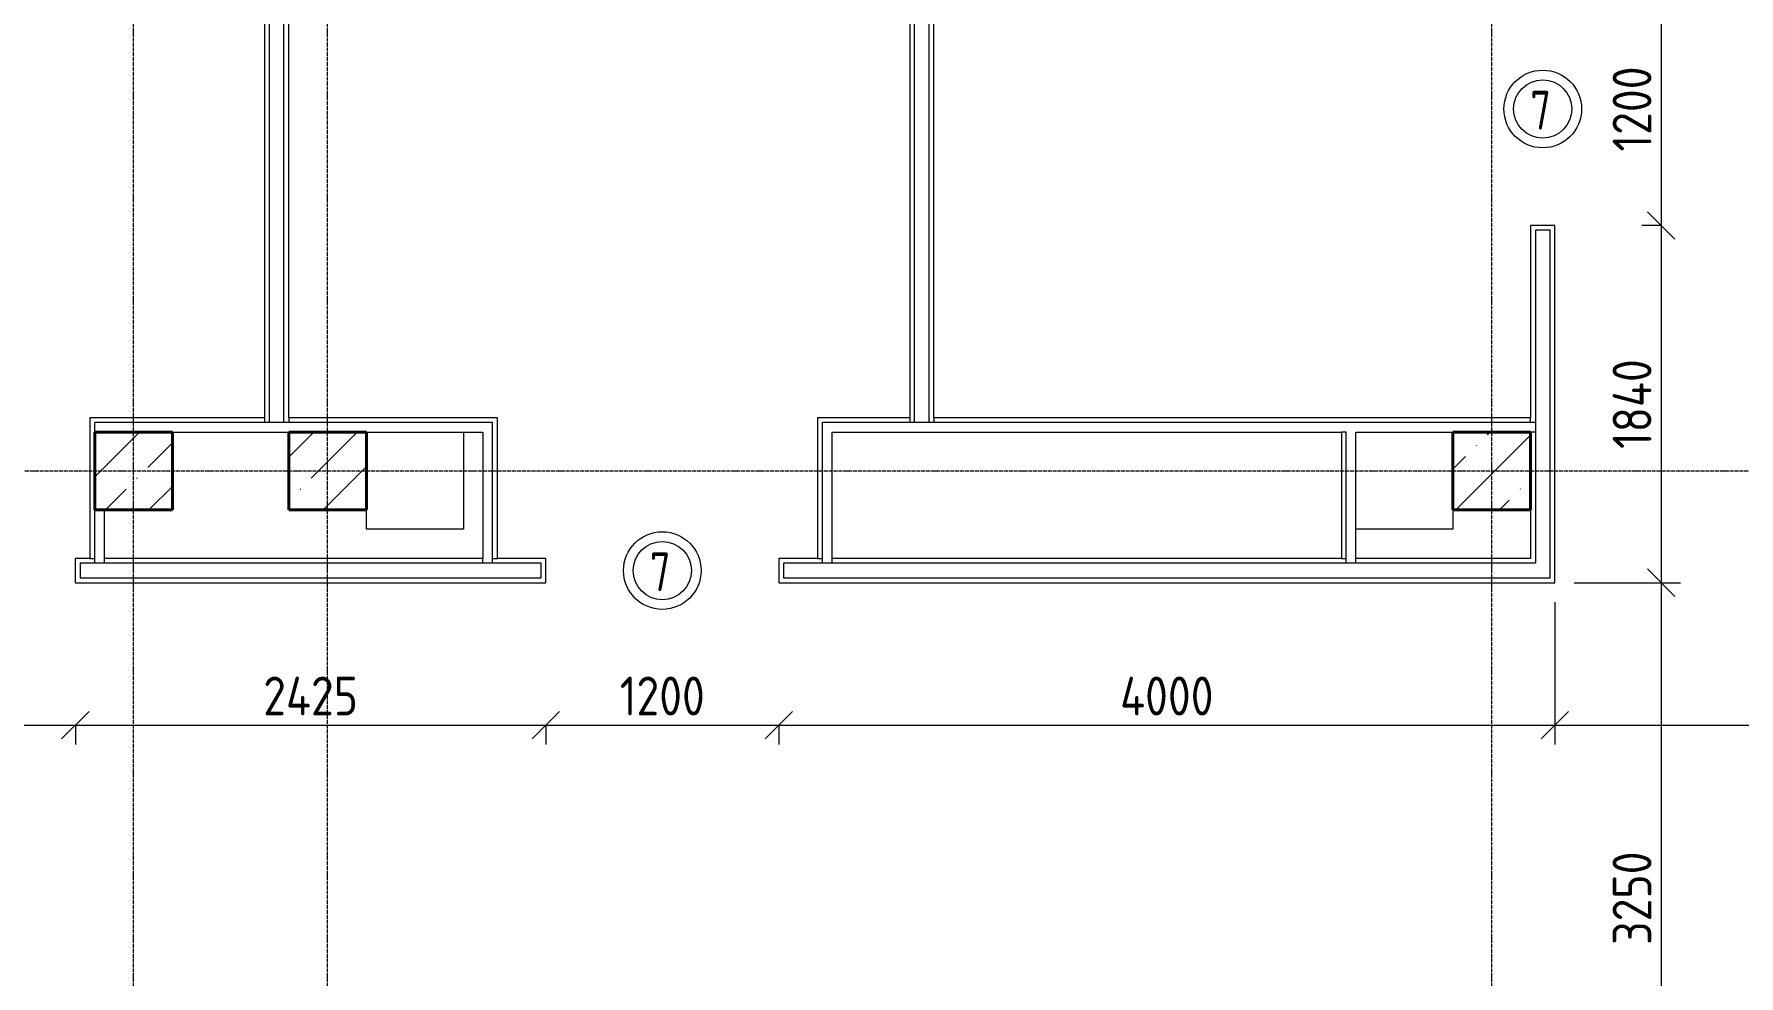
# Model space of a CAD drawing. Header units: millimetres. Extents: x -56773 to 221258, y -262288 to 26541.
# Drawn here: x 14297 to 23083, y -149793 to -144942 of the extents above; entities that cross this region are included whole.
import ezdxf

# ---------------------------------------------------------------- set-up
doc = ezdxf.new("R2010")
doc.units = ezdxf.units.MM
doc.linetypes.add('ADSK_Линия сетки', pattern=[25, 20, -2.5, 0, -2.5])
for name, color, linetype, lineweight in [('Марки дверей', 7, 'Continuous', 20), ('Несущие колонны', 7, 'Continuous', 18), ('Оси', 7, 'Continuous', 9), ('Перекрытие', 7, 'Continuous', 18), ('Размеры', 7, 'Continuous', 9), ('Стены внутренние', 7, 'Continuous', 18), ('Стены штриховка', 7, 'Continuous', 9)]:
    doc.layers.add(name, color=color, linetype=linetype, lineweight=lineweight)
doc.styles.add('GOST Common_3', font='', dxfattribs={"width": 0.9, "height": 200})
doc.styles.add('GOST Common_B', font='', dxfattribs={"width": 0.8, "height": 200})
doc.styles.get('GOST Common_3').set_extended_font_data('GOST Common')
doc.styles.get('GOST Common_B').set_extended_font_data('GOST Common', bold=True)
doc.dimstyles.new('ADSK_Основной_2_0_2', dxfattribs={"dimscale": 304.8, "dimtxt": 201.142999, "dimasz": 0.463911, "dimexe": 0.328084, "dimexo": 0.328084, "dimgap": 0.164042, "dimtad": 1, "dimdec": 3, "dimrnd": 0.001, "dimdsep": 46, "dimtxsty": 'GOST Common_3', "dimblk1": 'OBLIQUE', "dimblk2": 'OBLIQUE', "dimsah": 1, "dimcen": 0.09, "dimdle": 0.328084, "dimazin": 2, "dimtfac": 1, "dimtdec": 4, "dimtix": 1, "dimtmove": 0, "dimatfit": 3, "dimfxl": 1, "dimtvp": 1, "dimtolj": 1, "dimtzin": 0, "dimlwd": 20, "dimlwe": 20, "dimarcsym": 2})
pattern_1 = [(45, (9.36, -150597.75), (-224.5064, 224.5064), []), (45, (233.87, -150597.75), (-224.5064, 224.5064), [396.875, -79.375, 3.353, -76.022])]

# ---------------------------------------------------------------- blocks, each defined once
blk = doc.blocks.new('ADSK_КолоннаЖБ_Прямоугольная - 400x400 мм-1807143-Кладочный план 3-го этажа')
at = {"layer": 'Несущие колонны', "lineweight": 40}
for p, q in [((-200, 200), (200, 200)), ((-200, -200), (-200, 200)), ((200, 200), (200, -200)), ((200, -200), (-200, -200))]:
    blk.add_line(p, q, dxfattribs=at)
blk = doc.blocks.new('_Oblique')
at = {"color": 0, "linetype": 'ByBlock', "lineweight": -2}
blk.add_line((-0.5, -0.5), (0.5, 0.5), dxfattribs=at)
blk = doc.blocks.new('*D5538')
at = {"layer": 'Defpoints', "color": 0, "lineweight": 25, "transparency": 16777216}
for p in [(13459.4, -148401.5), (14509.4, -148401.5), (14509.4, -148501.5)]:
    blk.add_point(p, dxfattribs=at)
at = {"layer": 'Размеры', "color": 0, "lineweight": 20, "transparency": 16777216}
for p, q in [((13359.4, -148501.5), (14609.4, -148501.5)), ((13459.4, -148501.5), (13459.4, -148601.5)), ((14509.4, -148501.5), (14509.4, -148601.5))]:
    blk.add_line(p, q, dxfattribs=at)
at = {"layer": 'Размеры', "color": 0, "lineweight": 20, "transparency": 16777216, "xscale": 141.4, "yscale": 141.4, "zscale": 141.4, "rotation": 180}
blk.add_blockref('_Oblique', (13459.4, -148501.5), dxfattribs=at)
at = {"layer": 'Размеры', "color": 0, "lineweight": 20, "transparency": 16777216, "xscale": 141.4, "yscale": 141.4, "zscale": 141.4}
blk.add_blockref('_Oblique', (14509.4, -148501.5), dxfattribs=at)
at = {"layer": 'Размеры', "color": 0, "lineweight": 9, "transparency": 16777216, "insert": (13984.4, -148351.5), "char_height": 200, "width": 560.473, "attachment_point": 5, "style": 'GOST Common_3'}
blk.add_mtext('\\A1;1050', dxfattribs=at)
blk = doc.blocks.new('*D5539')
at = {"layer": 'Defpoints', "color": 0, "lineweight": 25, "transparency": 16777216}
for p in [(14509.4, -148401.5), (16934.4, -148401.5), (16934.4, -148501.5)]:
    blk.add_point(p, dxfattribs=at)
at = {"layer": 'Размеры', "color": 0, "lineweight": 20, "transparency": 16777216}
for p, q in [((14409.4, -148501.5), (17034.4, -148501.5)), ((14509.4, -148501.5), (14509.4, -148601.5)), ((16934.4, -148501.5), (16934.4, -148601.5))]:
    blk.add_line(p, q, dxfattribs=at)
at = {"layer": 'Размеры', "color": 0, "lineweight": 20, "transparency": 16777216, "xscale": 141.4, "yscale": 141.4, "zscale": 141.4, "rotation": 180}
blk.add_blockref('_Oblique', (14509.4, -148501.5), dxfattribs=at)
at = {"layer": 'Размеры', "color": 0, "lineweight": 20, "transparency": 16777216, "xscale": 141.4, "yscale": 141.4, "zscale": 141.4}
blk.add_blockref('_Oblique', (16934.4, -148501.5), dxfattribs=at)
at = {"layer": 'Размеры', "color": 0, "lineweight": 9, "transparency": 16777216, "insert": (15721.9, -148351.5), "char_height": 200, "width": 625.93, "attachment_point": 5, "style": 'GOST Common_3'}
blk.add_mtext('\\A1;2425', dxfattribs=at)
blk = doc.blocks.new('*D5540')
at = {"layer": 'Defpoints', "color": 0, "lineweight": 25, "transparency": 16777216}
for p in [(16934.4, -148401.5), (18134.4, -148401.5), (18134.4, -148501.5)]:
    blk.add_point(p, dxfattribs=at)
at = {"layer": 'Размеры', "color": 0, "lineweight": 20, "transparency": 16777216}
for p, q in [((16834.4, -148501.5), (18234.4, -148501.5)), ((16934.4, -148501.5), (16934.4, -148601.5)), ((18134.4, -148501.5), (18134.4, -148601.5))]:
    blk.add_line(p, q, dxfattribs=at)
at = {"layer": 'Размеры', "color": 0, "lineweight": 20, "transparency": 16777216, "xscale": 141.4, "yscale": 141.4, "zscale": 141.4, "rotation": 180}
blk.add_blockref('_Oblique', (16934.4, -148501.5), dxfattribs=at)
at = {"layer": 'Размеры', "color": 0, "lineweight": 20, "transparency": 16777216, "xscale": 141.4, "yscale": 141.4, "zscale": 141.4}
blk.add_blockref('_Oblique', (18134.4, -148501.5), dxfattribs=at)
at = {"layer": 'Размеры', "color": 0, "lineweight": 9, "transparency": 16777216, "insert": (17534.4, -148351.5), "char_height": 200, "width": 560.473, "attachment_point": 5, "style": 'GOST Common_3'}
blk.add_mtext('\\A1;1200', dxfattribs=at)
blk = doc.blocks.new('*D5541')
at = {"layer": 'Defpoints', "color": 0, "lineweight": 25, "transparency": 16777216}
for p in [(22134.4, -147767.8), (18134.4, -148401.5), (22134.4, -148501.5)]:
    blk.add_point(p, dxfattribs=at)
at = {"layer": 'Размеры', "color": 0, "lineweight": 20, "transparency": 16777216}
for p, q in [((22134.4, -147867.8), (22134.4, -148601.5)), ((18034.4, -148501.5), (22234.4, -148501.5)), ((18134.4, -148501.5), (18134.4, -148601.5))]:
    blk.add_line(p, q, dxfattribs=at)
at = {"layer": 'Размеры', "color": 0, "lineweight": 20, "transparency": 16777216, "xscale": 141.4, "yscale": 141.4, "zscale": 141.4, "rotation": 180}
blk.add_blockref('_Oblique', (18134.4, -148501.5), dxfattribs=at)
at = {"layer": 'Размеры', "color": 0, "lineweight": 20, "transparency": 16777216, "xscale": 141.4, "yscale": 141.4, "zscale": 141.4}
blk.add_blockref('_Oblique', (22134.4, -148501.5), dxfattribs=at)
at = {"layer": 'Размеры', "color": 0, "lineweight": 9, "transparency": 16777216, "insert": (20134.4, -148351.5), "char_height": 200, "width": 625.93, "attachment_point": 5, "style": 'GOST Common_3'}
blk.add_mtext('\\A1;4000', dxfattribs=at)
blk = doc.blocks.new('*D5542')
at = {"layer": 'Defpoints', "color": 0, "lineweight": 25, "transparency": 16777216}
for p in [(22134.4, -147767.8), (26534.4, -148401.5), (26534.4, -148501.5)]:
    blk.add_point(p, dxfattribs=at)
at = {"layer": 'Размеры', "color": 0, "lineweight": 20, "transparency": 16777216}
for p, q in [((22134.4, -147867.8), (22134.4, -148601.5)), ((22034.4, -148501.5), (26634.4, -148501.5)), ((26534.4, -148501.5), (26534.4, -148601.5))]:
    blk.add_line(p, q, dxfattribs=at)
at = {"layer": 'Размеры', "color": 0, "lineweight": 20, "transparency": 16777216, "xscale": 141.4, "yscale": 141.4, "zscale": 141.4, "rotation": 180}
blk.add_blockref('_Oblique', (22134.4, -148501.5), dxfattribs=at)
at = {"layer": 'Размеры', "color": 0, "lineweight": 20, "transparency": 16777216, "xscale": 141.4, "yscale": 141.4, "zscale": 141.4}
blk.add_blockref('_Oblique', (26534.4, -148501.5), dxfattribs=at)
at = {"layer": 'Размеры', "color": 0, "lineweight": 9, "transparency": 16777216, "insert": (24334.4, -148351.5), "char_height": 200, "width": 646.385, "attachment_point": 5, "style": 'GOST Common_3'}
blk.add_mtext('\\A1;4400', dxfattribs=at)
blk = doc.blocks.new('*D5655')
at = {"layer": 'Defpoints', "color": 0, "lineweight": 25, "transparency": 16777216}
for p in [(22782.1, -144727.8), (22682.1, -145927.8), (22782.1, -145927.8)]:
    blk.add_point(p, dxfattribs=at)
at = {"layer": 'Размеры', "color": 0, "lineweight": 20, "transparency": 16777216}
for p, q in [((22682.1, -144627.8), (22682.1, -146027.8)), ((22682.1, -144727.8), (22582.1, -144727.8)), ((22682.1, -145927.8), (22582.1, -145927.8))]:
    blk.add_line(p, q, dxfattribs=at)
at = {"layer": 'Размеры', "color": 0, "lineweight": 20, "transparency": 16777216, "xscale": 141.4, "yscale": 141.4, "zscale": 141.4}
for p, rotation in [((22682.1, -144727.8), 90), ((22682.1, -145927.8), 270)]:
    blk.add_blockref('_Oblique', p, dxfattribs=dict(at, rotation=rotation))
at = {"layer": 'Размеры', "color": 0, "lineweight": 9, "transparency": 16777216, "insert": (22532.1, -145327.8), "char_height": 200, "width": 560.473, "attachment_point": 5, "rotation": 90, "style": 'GOST Common_3'}
blk.add_mtext('\\A1;1200', dxfattribs=at)
blk = doc.blocks.new('*D5656')
at = {"layer": 'Defpoints', "color": 0, "lineweight": 25, "transparency": 16777216}
for p in [(22782.1, -145927.8), (22134.4, -147767.8), (22682.1, -147767.8)]:
    blk.add_point(p, dxfattribs=at)
at = {"layer": 'Размеры', "color": 0, "lineweight": 20, "transparency": 16777216}
for p, q in [((22682.1, -145827.8), (22682.1, -147867.8)), ((22682.1, -145927.8), (22582.1, -145927.8)), ((22234.4, -147767.8), (22782.1, -147767.8))]:
    blk.add_line(p, q, dxfattribs=at)
at = {"layer": 'Размеры', "color": 0, "lineweight": 20, "transparency": 16777216, "xscale": 141.4, "yscale": 141.4, "zscale": 141.4}
for p, rotation in [((22682.1, -145927.8), 90), ((22682.1, -147767.8), 270)]:
    blk.add_blockref('_Oblique', p, dxfattribs=dict(at, rotation=rotation))
at = {"layer": 'Размеры', "color": 0, "lineweight": 9, "transparency": 16777216, "insert": (22532.1, -146847.8), "char_height": 200, "width": 580.928, "attachment_point": 5, "rotation": 90, "style": 'GOST Common_3'}
blk.add_mtext('\\A1;1840', dxfattribs=at)
blk = doc.blocks.new('*D5657')
at = {"layer": 'Defpoints', "color": 0, "lineweight": 25, "transparency": 16777216}
for p in [(22134.4, -147767.8), (22134.4, -151017.8), (22682.1, -151017.8)]:
    blk.add_point(p, dxfattribs=at)
at = {"layer": 'Размеры', "color": 0, "lineweight": 20, "transparency": 16777216}
for p, q in [((22682.1, -147667.8), (22682.1, -151117.8)), ((22234.4, -147767.8), (22782.1, -147767.8)), ((22234.4, -151017.8), (22782.1, -151017.8))]:
    blk.add_line(p, q, dxfattribs=at)
at = {"layer": 'Размеры', "color": 0, "lineweight": 20, "transparency": 16777216, "xscale": 141.4, "yscale": 141.4, "zscale": 141.4}
for p, rotation in [((22682.1, -147767.8), 90), ((22682.1, -151017.8), 270)]:
    blk.add_blockref('_Oblique', p, dxfattribs=dict(at, rotation=rotation))
at = {"layer": 'Размеры', "color": 0, "lineweight": 9, "transparency": 16777216, "insert": (22532.1, -149392.8), "char_height": 200, "width": 605.475, "attachment_point": 5, "rotation": 90, "style": 'GOST Common_3'}
blk.add_mtext('\\A1;3250', dxfattribs=at)
blk = doc.blocks.new('М_двери1 - Марка экземпляра 2-3719212-Кладочный план 3-го этажа')
at = {"layer": 'Марки дверей'}
for radius in [2, 1.5]:
    blk.add_circle((0, 0), radius, dxfattribs=at)

msp = doc.modelspace()

# ---------------------------------------------------------------- hatches: boundary and pattern name
at = {"layer": 'Несущие колонны', "lineweight": 9}
h = msp.add_hatch(dxfattribs=at)
h.set_pattern_fill('FP_1', color=256, style=0, pattern_type=2)
h.set_pattern_definition(pattern_1)
h.paths.add_polyline_path([(14659.3615, -147392.7816), (15009.3615, -147392.7816), (15009.3615, -146992.7816), (14609.3615, -146992.7816), (14609.3615, -147392.7816)])
h = msp.add_hatch(dxfattribs=at)
h.set_pattern_fill('FP_1', color=256, style=0, pattern_type=2)
h.set_pattern_definition(pattern_1)
h.paths.add_polyline_path([(15609.3615, -147392.7816), (16009.3615, -147392.7816), (16009.3615, -146992.7816), (15609.3615, -146992.7816)])
h = msp.add_hatch(dxfattribs=at)
h.set_pattern_fill('FP_1', color=256, style=0, pattern_type=2)
h.set_pattern_definition(pattern_1)
h.paths.add_polyline_path([(21609.3615, -147392.7816), (22009.3615, -147392.7816), (22009.3615, -146992.7816), (21609.3615, -146992.7816)])

# ---------------------------------------------------------------- linework, layer by layer
for p, q in [((14659.3615, -146992.7816), (14609.3615, -146992.7816)), ((14609.3615, -146992.7816), (14609.3615, -147392.7816)), ((15009.3615, -146992.7816), (14659.3615, -146992.7816)), ((15009.3615, -147392.7816), (15009.3615, -146992.7816)), ((16009.3615, -146992.7816), (15609.3615, -146992.7816)), ((15609.3615, -146992.7816), (15609.3615, -147392.7816)), ((16009.3615, -147392.7816), (16009.3615, -146992.7816)), ((22009.3615, -146992.7816), (21609.3615, -146992.7816)), ((21609.3615, -146992.7816), (21609.3615, -147392.7816)), ((22009.3615, -147392.7816), (22009.3615, -146992.7816)), ((14609.3615, -147392.7816), (14659.3615, -147392.7816)), ((14659.3615, -147392.7816), (15009.3615, -147392.7816)), ((15609.3615, -147392.7816), (16009.3615, -147392.7816)), ((21609.3615, -147392.7816), (22009.3615, -147392.7816))]:
    msp.add_line(p, q, dxfattribs=at)
at = {"layer": 'Оси', "linetype": 'ADSK_Линия сетки', "lineweight": 5}
for p, q in [((14809.3615, -161571.6329), (14809.3615, -140570.3055)), ((15809.3615, -161571.6329), (15809.3615, -140570.3055)), ((21809.3615, -161571.6329), (21809.3615, -140570.3055)), ((62587.9153, -147192.7816), (-25230.7352, -147192.7816))]:
    msp.add_line(p, q, dxfattribs=at)
at = {"layer": 'Перекрытие'}
for p, q in [((16509.3615, -146992.7816), (16509.3615, -147492.7816)), ((16009.3615, -147492.7816), (16009.3615, -147392.7816)), ((21609.3615, -147392.7816), (21609.3615, -147492.7816)), ((16509.3615, -147492.7816), (16009.3615, -147492.7816)), ((21609.3615, -147492.7816), (21109.3615, -147492.7816))]:
    msp.add_line(p, q, dxfattribs=at)
at = {"layer": 'Стены внутренние', "lineweight": 5}
for p, q in [((15484.3615, -141242.7816), (15484.3615, -146917.7816)), ((15609.3615, -146917.7816), (15609.3615, -141242.7816)), ((18809.3615, -141242.7816), (18809.3615, -146917.7816)), ((18934.3615, -146917.7816), (18934.3615, -141242.7816)), ((22009.3615, -145927.7816), (22009.3615, -146917.7816)), ((22134.3615, -145927.7816), (22009.3615, -145927.7816)), ((22134.3615, -147767.7816), (22134.3615, -145927.7816)), ((14584.3615, -146917.7816), (14584.3615, -147642.7816)), ((15484.3615, -146917.7816), (14584.3615, -146917.7816)), ((16684.3615, -146917.7816), (15609.3615, -146917.7816)), ((16684.3615, -147642.7816), (16684.3615, -146917.7816)), ((18809.3615, -146917.7816), (18334.3615, -146917.7816)), ((18334.3615, -146917.7816), (18334.3615, -147642.7816)), ((22009.3615, -146917.7816), (18934.3615, -146917.7816)), ((14609.3615, -147392.7816), (14609.3615, -146992.7816)), ((14609.3615, -146992.7816), (14659.3615, -146992.7816)), ((14659.3615, -146992.7816), (16609.3615, -146992.7816)), ((16609.3615, -146992.7816), (16609.3615, -147642.7816)), ((18409.3615, -146992.7816), (21034.3615, -146992.7816)), ((18409.3615, -147642.7816), (18409.3615, -146992.7816)), ((21034.3615, -146992.7816), (21034.3615, -147642.7816)), ((21109.3615, -147642.7816), (21109.3615, -146992.7816)), ((21109.3615, -146992.7816), (22009.3615, -146992.7816)), ((22009.3615, -146992.7816), (22009.3615, -147642.7816)), ((14659.3615, -147392.7816), (14609.3615, -147392.7816)), ((14659.3615, -147642.7816), (14659.3615, -147392.7816)), ((14584.3615, -147642.7816), (14509.3615, -147642.7816)), ((14509.3615, -147642.7816), (14509.3615, -147767.7816)), ((16609.3615, -147642.7816), (14659.3615, -147642.7816)), ((16934.3615, -147642.7816), (16684.3615, -147642.7816)), ((16934.3615, -147767.7816), (16934.3615, -147642.7816)), ((18334.3615, -147642.7816), (18134.3615, -147642.7816)), ((18134.3615, -147642.7816), (18134.3615, -147767.7816)), ((21034.3615, -147642.7816), (18409.3615, -147642.7816)), ((22009.3615, -147642.7816), (21109.3615, -147642.7816)), ((14509.3615, -147767.7816), (16934.3615, -147767.7816)), ((18134.3615, -147767.7816), (22134.3615, -147767.7816))]:
    msp.add_line(p, q, dxfattribs=at)
at = {"layer": 'Стены штриховка', "lineweight": 9}
for p, q in [((15509.3615, -146942.7816), (15509.3615, -141242.7816)), ((15584.3615, -146942.7816), (15584.3615, -141242.7816)), ((18834.3615, -146942.7816), (18834.3615, -141242.7816)), ((18909.3615, -146942.7816), (18909.3615, -141242.7816)), ((22034.3615, -145952.7816), (22034.3615, -147667.7816)), ((22109.3615, -145952.7816), (22034.3615, -145952.7816)), ((22109.3615, -147742.7816), (22109.3615, -145952.7816)), ((14609.3615, -146992.7816), (14609.3615, -146942.7816)), ((16659.3615, -146942.7816), (14609.3615, -146942.7816)), ((15484.3615, -146917.7816), (15484.3615, -146942.7816)), ((15609.3615, -146917.7816), (15609.3615, -146942.7816)), ((16659.3615, -147667.7816), (16659.3615, -146942.7816)), ((22034.3615, -146942.7816), (18359.3615, -146942.7816)), ((18359.3615, -147667.7816), (18359.3615, -146942.7816)), ((18809.3615, -146917.7816), (18809.3615, -146942.7816)), ((18934.3615, -146917.7816), (18934.3615, -146942.7816)), ((22009.3615, -146942.7816), (22009.3615, -146917.7816)), ((21059.3615, -146992.7816), (21034.3615, -146992.7816)), ((21059.3615, -147667.7816), (21059.3615, -146992.7816)), ((22034.3615, -146992.7816), (22009.3615, -146992.7816)), ((14609.3615, -147667.7816), (14609.3615, -147392.7816)), ((16909.3615, -147667.7816), (14534.3615, -147667.7816)), ((14534.3615, -147667.7816), (14534.3615, -147742.7816)), ((14584.3615, -147642.7816), (14609.3615, -147642.7816)), ((14659.3615, -147667.7816), (14659.3615, -147642.7816)), ((16609.3615, -147667.7816), (16609.3615, -147642.7816)), ((16659.3615, -147642.7816), (16684.3615, -147642.7816)), ((16909.3615, -147742.7816), (16909.3615, -147667.7816)), ((18159.3615, -147667.7816), (18159.3615, -147742.7816)), ((22034.3615, -147667.7816), (18159.3615, -147667.7816)), ((18334.3615, -147642.7816), (18359.3615, -147642.7816)), ((18409.3615, -147667.7816), (18409.3615, -147642.7816)), ((21034.3615, -147642.7816), (21059.3615, -147642.7816)), ((21109.3615, -147667.7816), (21109.3615, -147642.7816)), ((14534.3615, -147742.7816), (16909.3615, -147742.7816)), ((18159.3615, -147742.7816), (22109.3615, -147742.7816))]:
    msp.add_line(p, q, dxfattribs=at)

# ---------------------------------------------------------------- block references
at = {"layer": 'Марки дверей', "lineweight": 5, "xscale": 99.99999999999993, "yscale": 99.99999999999993, "zscale": 99.99999999999993}
for p in [(22071.8615, -145327.7816), (17534.3615, -147705.2816)]:
    msp.add_blockref('М_двери1 - Марка экземпляра 2-3719212-Кладочный план 3-го этажа', p, dxfattribs=at)
at = {"layer": 'Несущие колонны', "lineweight": 40, "rotation": 89.9999999999999}
for p in [(14809.3615, -147192.7816), (15809.3615, -147192.7816), (21809.3615, -147192.7816)]:
    msp.add_blockref('ADSK_КолоннаЖБ_Прямоугольная - 400x400 мм-1807143-Кладочный план 3-го этажа', p, dxfattribs=at)

# ---------------------------------------------------------------- texts
at = {"layer": 'Марки дверей', "lineweight": 5, "char_height": 200, "width": 147.5105, "attachment_point": 1, "style": 'GOST Common_B'}
for insert in [(22007.8041, -145234.1227), (17470.3041, -147611.6227)]:
    msp.add_mtext('\\fGOST Common|b1|i0|c204|p34|;\\W.8;7', dxfattribs=dict(at, insert=insert))

# ---------------------------------------------------------------- dimensions: what is measured, and where the dimension line sits
at = {"layer": 'Размеры', "lineweight": 9}
for base, p1, p2, override, picture, middle in [((22682.0897, -145927.7816), (22782.0746, -144727.7816), (22782.0746, -145927.7816), {"dimpost": '<>', "dimfxl": 1200}, '*D5655', (22532.0897, -145327.7816)), ((22682.0897, -147767.7816), (22782.0746, -145927.7816), (22134.3615, -147767.7816), {"dimpost": '<>', "dimfxl": 1950.674825}, '*D5656', (22532.0897, -146847.7816)), ((22682.0897, -151017.7816), (22134.3615, -147767.7816), (22134.3615, -151017.7816), {"dimpost": '<>', "dimfxl": 3250}, '*D5657', (22532.0897, -149392.7816))]:
    dim = msp.add_linear_dim(base=base, p1=p1, p2=p2, angle=90, dimstyle='ADSK_Основной_2_0_2', override=override, dxfattribs=at)
    dim.commit()
    dim.dimension.update_dxf_attribs({"geometry": picture, "text_midpoint": middle})
for base, p1, p2, override, picture, middle in [((22134.3615, -148501.5041), (18134.3615, -148401.5192), (22134.3615, -147767.7816), {"dimpost": '<>', "dimfxl": 4049.891773}, '*D5541', (20134.3615, -148351.5041)), ((26534.3615, -148501.5041), (22134.3615, -147767.7816), (26534.3615, -148401.5192), {"dimpost": '<>', "dimfxl": 4445.404748}, '*D5542', (24334.3615, -148351.5041)), ((14509.3615, -148501.5041), (13459.3615, -148401.5192), (14509.3615, -148401.5192), {"dimpost": '<>', "dimfxl": 1050}, '*D5538', (13984.3615, -148351.5041)), ((16934.3615, -148501.5041), (14509.3615, -148401.5192), (16934.3615, -148401.5192), {"dimpost": '<>', "dimfxl": 2425}, '*D5539', (15721.8615, -148351.5041)), ((18134.3615, -148501.5041), (16934.3615, -148401.5192), (18134.3615, -148401.5192), {"dimpost": '<>', "dimfxl": 1200}, '*D5540', (17534.3615, -148351.5041))]:
    dim = msp.add_linear_dim(base=base, p1=p1, p2=p2, dimstyle='ADSK_Основной_2_0_2', override=override, dxfattribs=at)
    dim.commit()
    dim.dimension.update_dxf_attribs({"geometry": picture, "text_midpoint": middle})

doc.saveas('drawing.dxf')
